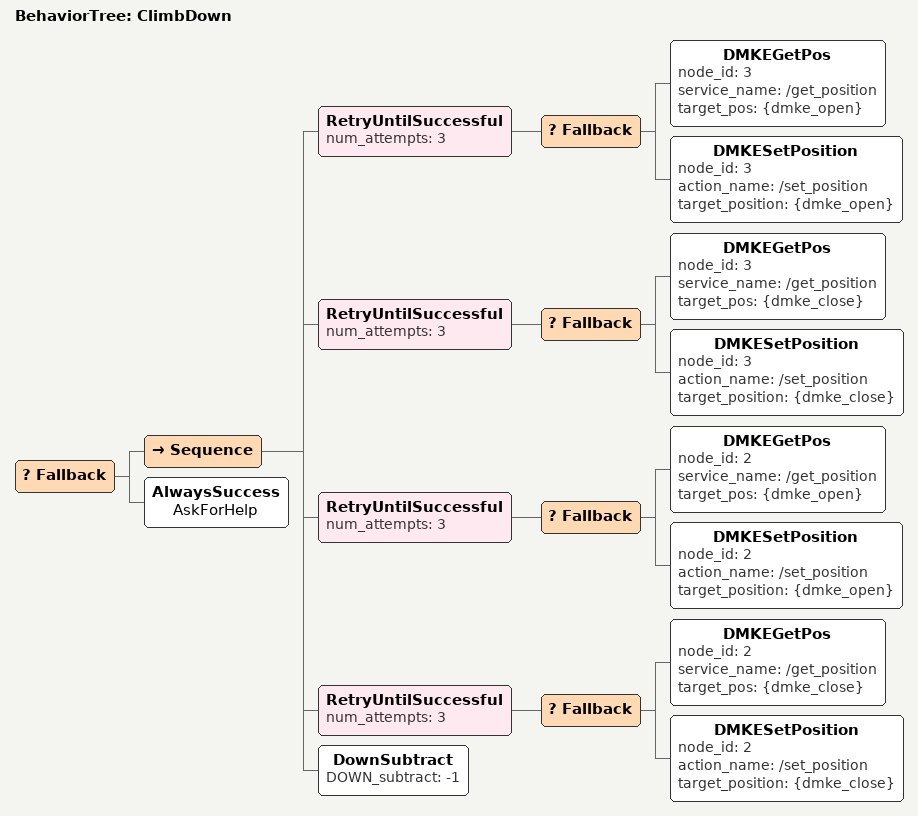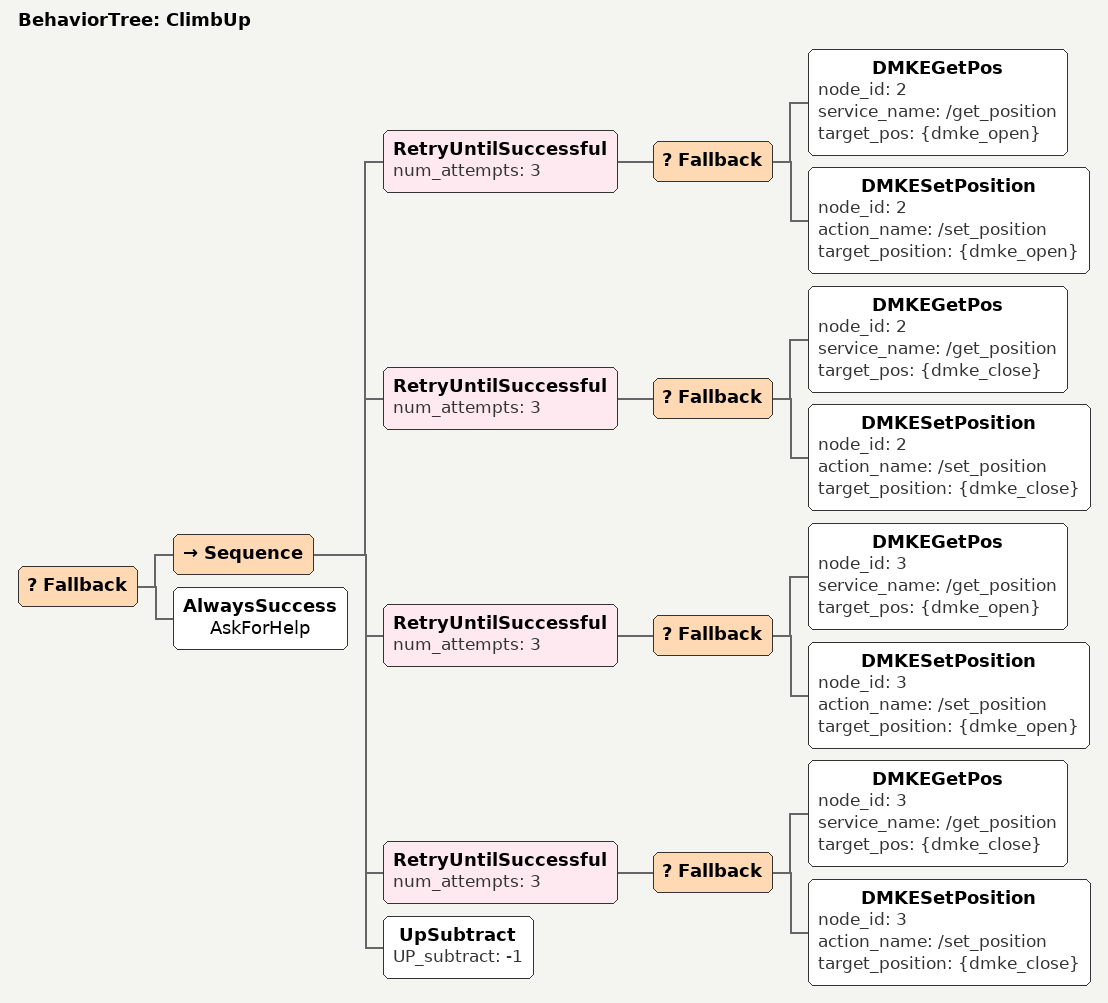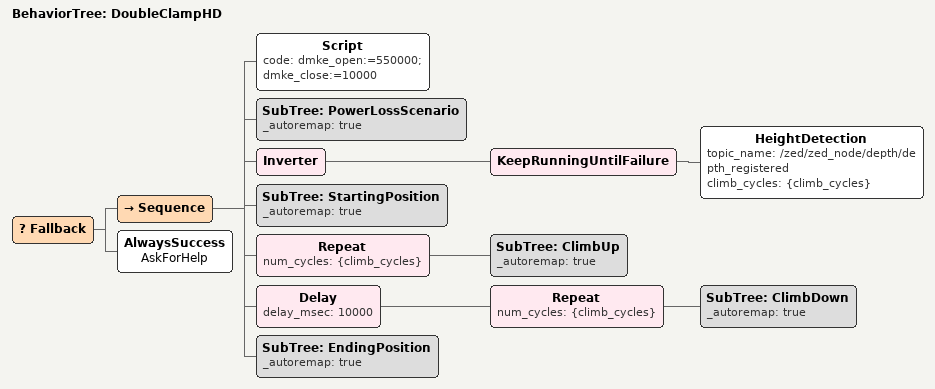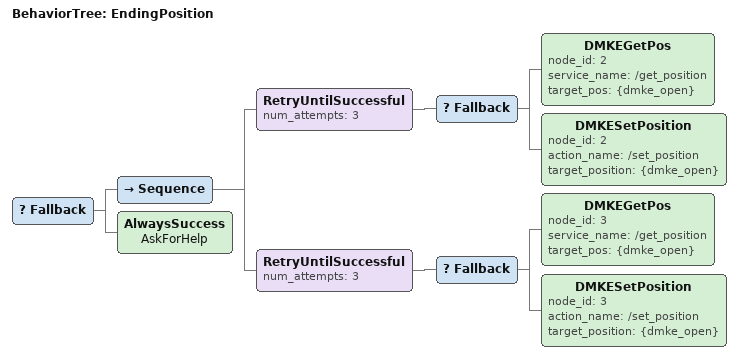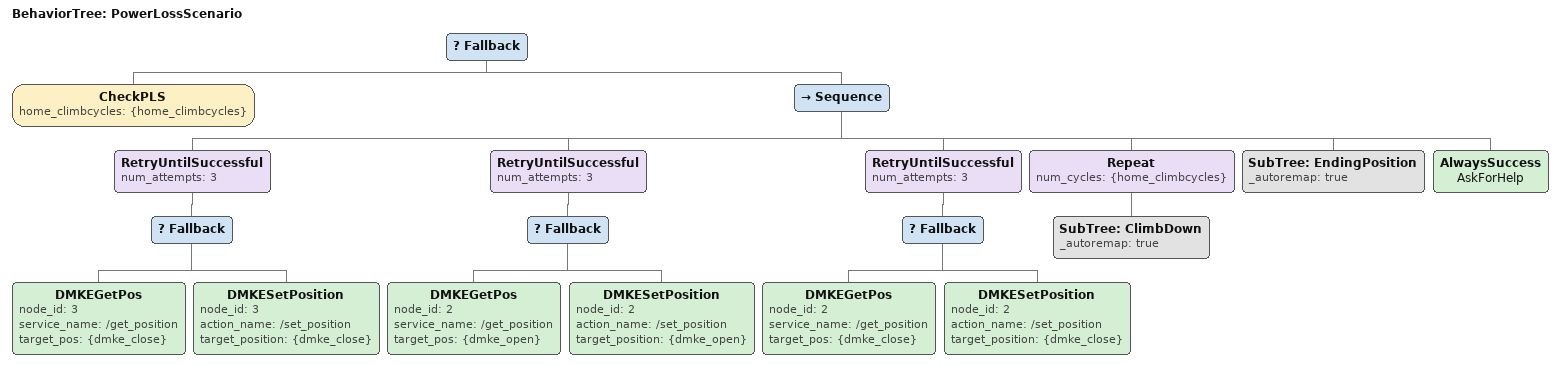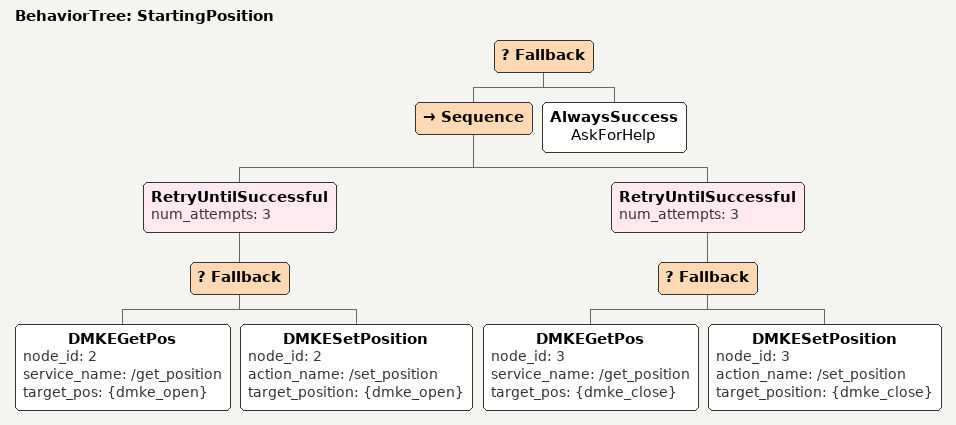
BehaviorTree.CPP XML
<?xml version="1.0" encoding="UTF-8"?>
<root BTCPP_format="4">
  <BehaviorTree ID="ClimbDown">
    <Fallback>
      <Sequence>
        <RetryUntilSuccessful num_attempts="3">
          <Fallback>
            <DMKEGetPos node_id="3"
                        service_name="/get_position"
                        target_pos="{dmke_open}"/>
            <DMKESetPosition node_id="3"
                             action_name="/set_position"
                             target_position="{dmke_open}"/>
          </Fallback>
        </RetryUntilSuccessful>
        <RetryUntilSuccessful num_attempts="3">
          <Fallback>
            <DMKEGetPos node_id="3"
                        service_name="/get_position"
                        target_pos="{dmke_close}"/>
            <DMKESetPosition node_id="3"
                             action_name="/set_position"
                             target_position="{dmke_close}"/>
          </Fallback>
        </RetryUntilSuccessful>
        <RetryUntilSuccessful num_attempts="3">
          <Fallback>
            <DMKEGetPos node_id="2"
                        service_name="/get_position"
                        target_pos="{dmke_open}"/>
            <DMKESetPosition node_id="2"
                             action_name="/set_position"
                             target_position="{dmke_open}"/>
          </Fallback>
        </RetryUntilSuccessful>
        <RetryUntilSuccessful num_attempts="3">
          <Fallback>
            <DMKEGetPos node_id="2"
                        service_name="/get_position"
                        target_pos="{dmke_close}"/>
            <DMKESetPosition node_id="2"
                             action_name="/set_position"
                             target_position="{dmke_close}"/>
          </Fallback>
        </RetryUntilSuccessful>
        <DownSubtract DOWN_subtract="-1"/>
      </Sequence>
      <AlwaysSuccess name="AskForHelp"/>
    </Fallback>
  </BehaviorTree>

  <BehaviorTree ID="ClimbUp">
    <Fallback>
      <Sequence>
        <RetryUntilSuccessful num_attempts="3">
          <Fallback>
            <DMKEGetPos node_id="2"
                        service_name="/get_position"
                        target_pos="{dmke_open}"/>
            <DMKESetPosition node_id="2"
                             action_name="/set_position"
                             target_position="{dmke_open}"/>
          </Fallback>
        </RetryUntilSuccessful>
        <RetryUntilSuccessful num_attempts="3">
          <Fallback>
            <DMKEGetPos node_id="2"
                        service_name="/get_position"
                        target_pos="{dmke_close}"/>
            <DMKESetPosition node_id="2"
                             action_name="/set_position"
                             target_position="{dmke_close}"/>
          </Fallback>
        </RetryUntilSuccessful>
        <RetryUntilSuccessful num_attempts="3">
          <Fallback>
            <DMKEGetPos node_id="3"
                        service_name="/get_position"
                        target_pos="{dmke_open}"/>
            <DMKESetPosition node_id="3"
                             action_name="/set_position"
                             target_position="{dmke_open}"/>
          </Fallback>
        </RetryUntilSuccessful>
        <RetryUntilSuccessful num_attempts="3">
          <Fallback>
            <DMKEGetPos node_id="3"
                        service_name="/get_position"
                        target_pos="{dmke_close}"/>
            <DMKESetPosition node_id="3"
                             action_name="/set_position"
                             target_position="{dmke_close}"/>
          </Fallback>
        </RetryUntilSuccessful>
        <UpSubtract UP_subtract="-1"/>
      </Sequence>
      <AlwaysSuccess name="AskForHelp"/>
    </Fallback>
  </BehaviorTree>

  <BehaviorTree ID="DoubleClampHD">
    <Fallback>
      <Sequence>
        <Script code="dmke_open:=550000; dmke_close:=10000"/>
        <SubTree ID="PowerLossScenario"
                 _autoremap="true"/>
        <Inverter>
          <KeepRunningUntilFailure>
            <HeightDetection topic_name="/zed/zed_node/depth/depth_registered"
                             climb_cycles="{climb_cycles}"/>
          </KeepRunningUntilFailure>
        </Inverter>
        <SubTree ID="StartingPosition"
                 _autoremap="true"/>
        <Repeat num_cycles="{climb_cycles}">
          <SubTree ID="ClimbUp"
                   _autoremap="true"/>
        </Repeat>
        <Delay delay_msec="10000">
          <Repeat num_cycles="{climb_cycles}">
            <SubTree ID="ClimbDown"
                     _autoremap="true"/>
          </Repeat>
        </Delay>
        <SubTree ID="EndingPosition"
                 _autoremap="true"/>
      </Sequence>
      <AlwaysSuccess name="AskForHelp"/>
    </Fallback>
  </BehaviorTree>

  <BehaviorTree ID="EndingPosition">
    <Fallback>
      <Sequence>
        <RetryUntilSuccessful num_attempts="3">
          <Fallback>
            <DMKEGetPos node_id="2"
                        service_name="/get_position"
                        target_pos="{dmke_open}"/>
            <DMKESetPosition node_id="2"
                             action_name="/set_position"
                             target_position="{dmke_open}"/>
          </Fallback>
        </RetryUntilSuccessful>
        <RetryUntilSuccessful num_attempts="3">
          <Fallback>
            <DMKEGetPos node_id="3"
                        service_name="/get_position"
                        target_pos="{dmke_open}"/>
            <DMKESetPosition node_id="3"
                             action_name="/set_position"
                             target_position="{dmke_open}"/>
          </Fallback>
        </RetryUntilSuccessful>
      </Sequence>
      <AlwaysSuccess name="AskForHelp"/>
    </Fallback>
  </BehaviorTree>

  <BehaviorTree ID="PowerLossScenario">
    <Fallback>
      <CheckPLS home_climbcycles="{home_climbcycles}"/>
      <Sequence>
        <RetryUntilSuccessful num_attempts="3">
          <Fallback>
            <DMKEGetPos node_id="3"
                        service_name="/get_position"
                        target_pos="{dmke_close}"/>
            <DMKESetPosition node_id="3"
                             action_name="/set_position"
                             target_position="{dmke_close}"/>
          </Fallback>
        </RetryUntilSuccessful>
        <RetryUntilSuccessful num_attempts="3">
          <Fallback>
            <DMKEGetPos node_id="2"
                        service_name="/get_position"
                        target_pos="{dmke_open}"/>
            <DMKESetPosition node_id="2"
                             action_name="/set_position"
                             target_position="{dmke_open}"/>
          </Fallback>
        </RetryUntilSuccessful>
        <RetryUntilSuccessful num_attempts="3">
          <Fallback>
            <DMKEGetPos node_id="2"
                        service_name="/get_position"
                        target_pos="{dmke_close}"/>
            <DMKESetPosition node_id="2"
                             action_name="/set_position"
                             target_position="{dmke_close}"/>
          </Fallback>
        </RetryUntilSuccessful>
        <Repeat num_cycles="{home_climbcycles}">
          <SubTree ID="ClimbDown"
                   _autoremap="true"/>
        </Repeat>
        <SubTree ID="EndingPosition"
                 _autoremap="true"/>
        <AlwaysSuccess name="AskForHelp"/>
      </Sequence>
    </Fallback>
  </BehaviorTree>

  <BehaviorTree ID="StartingPosition">
    <Fallback>
      <Sequence>
        <RetryUntilSuccessful num_attempts="3">
          <Fallback>
            <DMKEGetPos node_id="2"
                        service_name="/get_position"
                        target_pos="{dmke_open}"/>
            <DMKESetPosition node_id="2"
                             action_name="/set_position"
                             target_position="{dmke_open}"/>
          </Fallback>
        </RetryUntilSuccessful>
        <RetryUntilSuccessful num_attempts="3">
          <Fallback>
            <DMKEGetPos node_id="3"
                        service_name="/get_position"
                        target_pos="{dmke_close}"/>
            <DMKESetPosition node_id="3"
                             action_name="/set_position"
                             target_position="{dmke_close}"/>
          </Fallback>
        </RetryUntilSuccessful>
      </Sequence>
      <AlwaysSuccess name="AskForHelp"/>
    </Fallback>
  </BehaviorTree>

</root>
